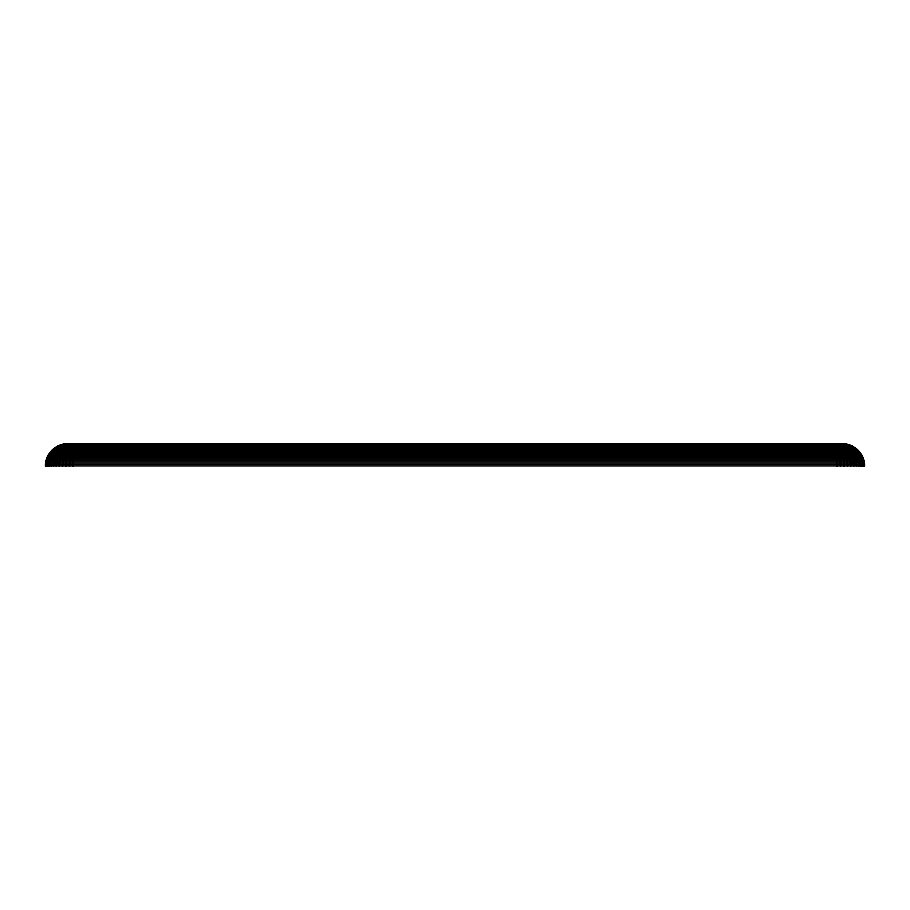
<?xml version="1.0" encoding="UTF-8"?>
<svg xmlns="http://www.w3.org/2000/svg" width="910" height="910" viewBox="0 0 910 910"><rect width="100%" height="100%" fill="white"/><g stroke="black" fill="none" stroke-linecap="round" stroke-linejoin="round"><path stroke-width="1.36" d="M73.073 466.034L73.801 443.966M69.478 466.034L70.32 450.427L72.368 443.966M65.941 466.034C66.737 458.924 65.281 448.596 71.662 443.966M62.528 466.034C63.131 458.663 62.79 447.06 70.98 443.966M59.286 466.034C59.594 458.117 60.981 445.889 70.343 443.966M56.283 466.034C56.318 457.411 59.605 445.058 69.751 443.966M53.576 466.034C53.406 456.672 58.547 444.501 69.206 443.966M51.199 466.034C50.914 455.967 57.694 444.148 68.739 443.966M49.197 466.034C48.867 455.364 57.011 443.921 68.341 443.966M47.604 466.034C47.263 454.863 56.488 443.796 68.022 443.966M67.556 443.966C55.772 443.682 45.204 454.238 45.5 466.034L864.5 466.034C864.796 454.204 854.171 443.625 842.341 443.966M45.739 466.034C45.443 454.295 55.885 443.682 67.658 443.966M46.444 466.034C46.126 454.511 56.113 443.727 67.795 443.966M66.123 444.012L843.877 444.012M64.678 444.16L845.322 444.16M63.256 444.399L846.744 444.399M61.846 444.717L848.154 444.717M60.469 445.138L849.53 445.138M59.116 445.65L850.884 445.65M57.808 446.241L852.192 446.241M56.534 446.924L853.466 446.924M55.305 447.686L854.695 447.686M54.134 448.528L855.866 448.528M53.019 449.449L856.981 449.449M51.961 450.427L858.039 450.427M50.971 451.485L859.029 451.485M50.061 452.6L859.939 452.6M49.22 453.772L860.78 453.772M48.458 455L861.542 455M47.775 456.274L862.225 456.274M47.183 457.593L862.816 457.593M46.672 458.936L863.328 458.936M46.251 460.323L863.749 460.323M45.921 461.723L864.079 461.723M45.693 463.156L864.307 463.156M45.545 464.589L864.455 464.589M842.205 443.966C853.887 443.727 863.874 454.511 863.556 466.034M841.977 443.966C853.512 443.796 862.737 454.863 862.396 466.034M841.659 443.966C852.988 443.921 861.133 455.364 860.803 466.034M841.261 443.966C852.306 444.148 859.086 455.967 858.801 466.034M840.794 443.966C851.453 444.501 856.594 456.672 856.424 466.034M840.248 443.966C850.395 445.058 853.682 457.411 853.716 466.034M839.657 443.966C849.019 445.889 850.406 458.117 850.713 466.034M839.02 443.966C847.21 447.06 846.869 458.663 847.472 466.034M843.775 444.012C855.013 444.512 864.511 454.818 864.261 466.034M838.337 443.966C844.719 448.596 843.263 458.924 844.059 466.034M837.632 443.966L839.68 450.427L840.521 466.034M836.199 443.966L836.927 466.034"/></g></svg>
